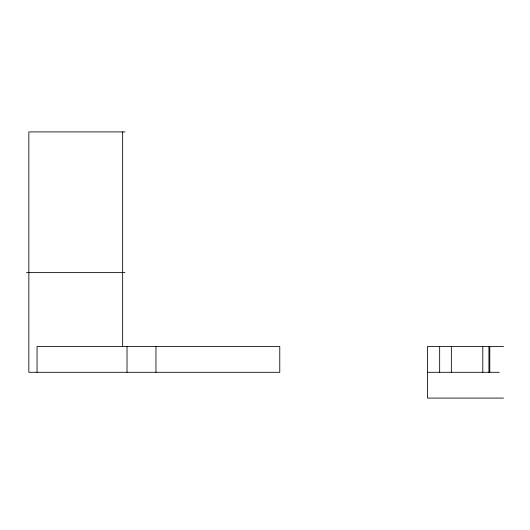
<?xml version="1.0" encoding="UTF-8"?>
<svg xmlns="http://www.w3.org/2000/svg" width="530" height="530" viewBox="0 0 530 530"><rect width="100%" height="100%" fill="white"/><g stroke="black" fill="none" stroke-linecap="round" stroke-linejoin="round"><path stroke-width="0.79" d="M124.994 131.917L28.845 131.917L28.845 372.292L279.774 372.292L279.774 346.494L37.054 346.494L37.054 372.292M26.5 272.625L124.994 272.625M503.5 346.494L427.518 346.494L427.518 398.083L503.5 398.083M427.518 372.292L499.28 372.292M489.78 346.494L489.78 372.292M488.938 346.494L488.938 372.292M482.797 346.494L482.797 372.292M451.348 346.494L451.348 372.292M439.661 346.494L439.661 372.292M155.966 346.494L155.966 372.292M127.021 346.494L127.021 372.292M122.649 131.917L122.649 346.68"/></g></svg>
